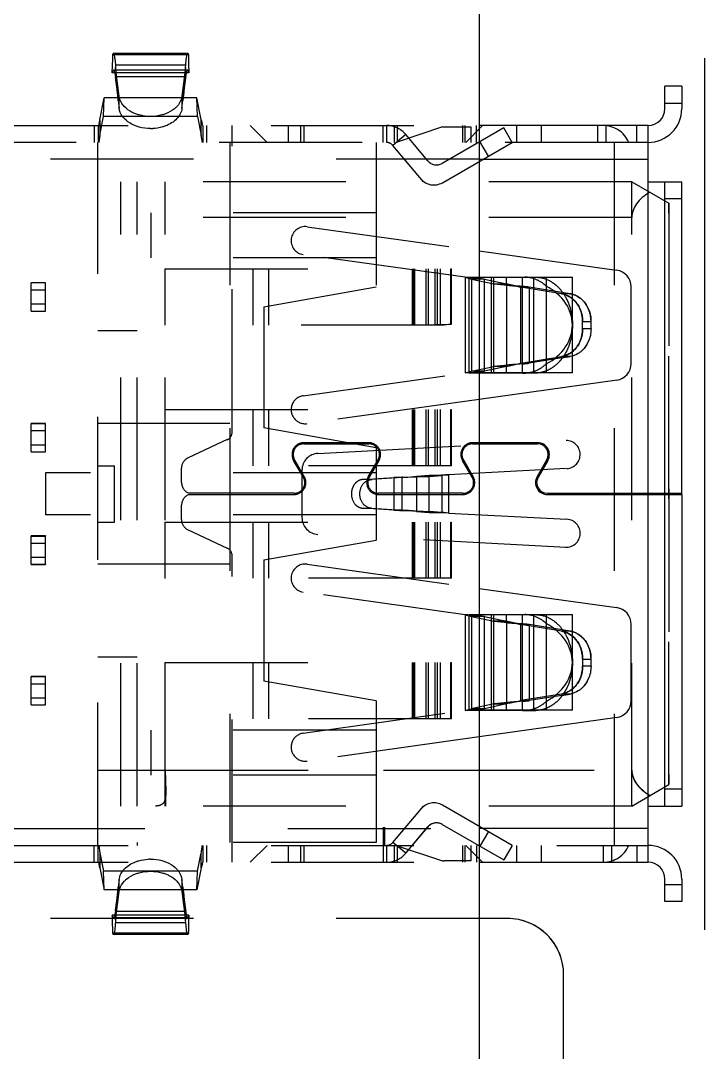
# Model space of a CAD drawing. Header units: inches. Extents: x 0 to 8.3, y 0 to 11.7.
# Drawn here: x 5.806 to 6.284, y 3.322 to 4.044 of the extents above; entities that cross this region are included whole.
import ezdxf

# ---------------------------------------------------------------- set-up
doc = ezdxf.new("R2010")
doc.units = ezdxf.units.IN
doc.header["$LTSCALE"] = 0.762205
doc.header["$MEASUREMENT"] = 0
doc.linetypes.add('HIDDEN', pattern=[0.2, 0.1, -0.1])
doc.layers.get('0').update_dxf_attribs({"linetype": 'CONTINUOUS'})
for name, color, linetype in [('03___PRT_ALL_CURVES', 7, 'CONTINUOUS'), ('03__ASM_ALL_CURVES', 7, 'CONTINUOUS'), ('DEFAULT_2', 8, 'HIDDEN')]:
    doc.layers.add(name, color=color, linetype=linetype)

msp = doc.modelspace()

# ---------------------------------------------------------------- linework, layer by layer
at = {"color": 7, "linetype": 'CONTINUOUS'}
for p, q in [((6.12643, 4.6579), (6.12643, 2.68939)), ((5.87009, 4.02049), (5.87032, 4.02123)), ((5.87032, 4.02123), (5.87055, 4.02148)), ((5.87055, 4.02148), (5.92247, 4.02148)), ((5.87145, 4.01777), (5.8719, 4.01337)), ((5.92202, 4.02054), (5.92217, 4.02105)), ((5.92217, 4.02105), (5.92247, 4.02148)), ((5.86974, 4.00786), (5.86992, 4.01283)), ((5.8719, 4.01337), (5.92112, 4.01337)), ((5.8719, 4.01337), (5.87206, 4.01144)), ((5.87453, 3.99146), (5.87206, 4.01144)), ((5.92096, 4.01144), (5.91849, 3.99146)), ((5.92096, 4.01144), (5.92112, 4.01337)), ((5.8719, 4.00786), (5.86974, 4.00786)), ((5.92328, 4.00786), (5.92112, 4.00786)), ((6.26816, 3.99845), (6.25635, 3.99845)), ((6.25635, 3.9827), (6.25635, 3.99845)), ((6.26816, 3.99845), (6.26816, 3.9827)), ((5.87358, 3.99136), (5.87387, 3.98835)), ((5.87387, 3.98835), (5.87453, 3.98296)), ((5.87453, 3.98296), (5.87453, 3.99146)), ((5.87508, 3.98912), (5.87453, 3.99146)), ((5.91849, 3.99146), (5.91849, 3.98296)), ((5.91849, 3.98296), (5.91915, 3.98835)), ((5.91915, 3.98835), (5.91944, 3.99136)), ((6.25635, 3.98664), (6.26816, 3.98664)), ((6.24454, 3.97089), (6.12643, 3.97089)), ((6.24454, 3.71341), (6.24454, 3.97089)), ((6.12643, 3.94727), (6.24454, 3.94727)), ((6.24454, 3.93152), (6.26816, 3.93152)), ((6.25635, 3.71341), (6.25635, 3.93152)), ((6.26816, 3.71341), (6.26816, 3.93152)), ((6.25635, 3.91971), (6.26816, 3.91971)), ((6.12643, 3.8831), (6.22256, 3.86959)), ((5.82289, 3.86065), (5.81305, 3.86065)), ((5.81305, 3.84097), (5.81305, 3.86065)), ((5.82289, 3.84097), (5.82289, 3.86065)), ((6.13014, 3.86342), (6.12645, 3.86381)), ((6.13014, 3.86342), (6.1456, 3.86005)), ((6.13014, 3.79882), (6.13014, 3.86342)), ((6.1456, 3.86005), (6.1456, 3.8022)), ((6.1456, 3.86005), (6.15163, 3.85862)), ((6.15163, 3.85862), (6.15435, 3.85804)), ((6.18406, 3.85314), (6.15557, 3.85776)), ((6.15557, 3.80449), (6.15557, 3.85776)), ((6.23273, 3.80435), (6.23273, 3.8579)), ((5.82289, 3.85573), (5.81305, 3.85573)), ((6.18996, 3.85314), (6.18421, 3.85407)), ((5.82289, 3.84589), (5.81305, 3.84589)), ((5.81305, 3.84097), (5.82289, 3.84097)), ((6.19873, 3.83365), (6.20464, 3.83365)), ((6.19873, 3.8286), (6.19873, 3.83365)), ((6.20464, 3.8286), (6.19873, 3.8286)), ((6.20464, 3.8286), (6.20464, 3.83365)), ((6.15557, 3.80449), (6.18406, 3.80911)), ((6.18421, 3.80818), (6.18996, 3.80911)), ((6.1456, 3.8022), (6.13014, 3.79882)), ((6.1456, 3.8022), (6.15163, 3.80363)), ((6.15163, 3.80363), (6.15432, 3.8042)), ((6.22295, 3.79271), (6.12643, 3.77915)), ((6.12644, 3.79844), (6.13014, 3.79882)), ((5.81305, 3.76223), (5.82289, 3.76223)), ((5.81305, 3.74254), (5.81305, 3.76223)), ((5.81305, 3.75731), (5.82289, 3.75731)), ((5.82289, 3.74254), (5.82289, 3.76223)), ((6.16725, 3.74884), (6.12643, 3.74884)), ((5.81305, 3.74746), (5.82289, 3.74746)), ((5.81305, 3.74254), (5.82289, 3.74254)), ((6.12643, 3.74805), (6.16725, 3.74805)), ((6.16691, 3.72502), (6.17373, 3.73683)), ((6.17441, 3.73644), (6.16759, 3.72463)), ((6.17407, 3.71341), (6.26816, 3.71341)), ((6.17407, 3.71262), (6.26816, 3.71262)), ((6.24454, 3.45514), (6.24454, 3.71262)), ((6.25635, 3.49451), (6.25635, 3.71262)), ((6.26816, 3.71262), (6.26816, 3.49451)), ((5.81305, 3.68349), (5.82289, 3.68349)), ((5.81305, 3.6638), (5.81305, 3.68349)), ((5.81305, 3.67856), (5.82289, 3.67856)), ((5.82289, 3.6638), (5.82289, 3.68349)), ((5.81305, 3.66872), (5.82289, 3.66872)), ((5.81305, 3.6638), (5.82289, 3.6638)), ((6.12643, 3.64688), (6.22256, 3.63337)), ((6.13014, 3.6272), (6.12645, 3.62759)), ((6.13014, 3.6272), (6.1456, 3.62382)), ((6.13014, 3.5626), (6.13014, 3.6272)), ((6.1456, 3.62382), (6.1456, 3.56598)), ((6.1456, 3.62382), (6.15163, 3.6224)), ((6.15163, 3.6224), (6.15435, 3.62182)), ((6.18406, 3.61692), (6.15557, 3.62154)), ((6.15557, 3.56827), (6.15557, 3.62154)), ((6.23273, 3.56813), (6.23273, 3.62168)), ((6.18996, 3.61692), (6.18421, 3.61785)), ((6.19873, 3.59742), (6.20464, 3.59742)), ((6.19873, 3.59742), (6.19873, 3.59238)), ((6.20464, 3.59238), (6.20464, 3.59742)), ((6.20464, 3.59238), (6.19873, 3.59238)), ((5.81305, 3.58506), (5.82289, 3.58506)), ((5.81305, 3.56538), (5.81305, 3.58506)), ((5.82289, 3.56538), (5.82289, 3.58506)), ((5.81305, 3.58014), (5.82289, 3.58014)), ((5.81305, 3.5703), (5.82289, 3.5703)), ((6.15163, 3.56741), (6.15432, 3.56798)), ((6.18406, 3.57289), (6.15557, 3.56827)), ((6.18421, 3.57195), (6.18996, 3.57289)), ((5.81305, 3.56538), (5.82289, 3.56538)), ((6.12644, 3.56222), (6.13014, 3.5626)), ((6.1456, 3.56598), (6.13014, 3.5626)), ((6.14729, 3.56646), (6.1456, 3.56598)), ((6.15163, 3.56741), (6.14729, 3.56646)), ((6.22295, 3.55649), (6.12643, 3.54293)), ((6.26816, 3.50632), (6.25635, 3.50632)), ((6.24454, 3.49451), (6.26816, 3.49451)), ((6.24454, 3.47876), (6.12643, 3.47876)), ((6.12643, 3.45514), (6.24454, 3.45514)), ((5.87453, 3.44307), (5.87387, 3.43768)), ((5.87453, 3.43457), (5.87453, 3.44307)), ((5.91915, 3.43768), (5.91849, 3.44307)), ((5.91849, 3.44307), (5.91849, 3.43457)), ((6.25635, 3.42758), (6.25635, 3.44333)), ((6.26816, 3.43939), (6.25635, 3.43939)), ((6.26816, 3.44333), (6.26816, 3.42758)), ((5.87206, 3.41458), (5.87453, 3.43457)), ((5.87387, 3.43768), (5.87358, 3.43467)), ((5.91794, 3.43691), (5.91849, 3.43457)), ((5.91849, 3.43457), (5.92096, 3.41458)), ((5.91944, 3.43467), (5.91915, 3.43768)), ((6.26816, 3.42758), (6.25635, 3.42758)), ((5.8719, 3.41817), (5.86974, 3.41817)), ((5.92328, 3.41817), (5.92112, 3.41817)), ((5.92328, 3.41817), (5.9231, 3.4132)), ((5.87206, 3.41458), (5.8719, 3.41266)), ((5.92112, 3.41266), (5.8719, 3.41266)), ((5.92112, 3.41266), (5.92096, 3.41458)), ((5.92157, 3.40826), (5.92112, 3.41266)), ((6.14612, 3.41577), (6.12643, 3.41577)), ((5.87085, 3.40497), (5.87055, 3.40455)), ((5.92247, 3.40455), (5.87055, 3.40455)), ((5.871, 3.40549), (5.87085, 3.40497)), ((5.9227, 3.4048), (5.92247, 3.40455)), ((5.92293, 3.40554), (5.9227, 3.4048)), ((6.18549, 3.28782), (6.18549, 3.3764))]:
    msp.add_line(p, q, dxfattribs=at)
for centre, radius, start, end in [((5.30418, 4.02935), 0.56599, 358.32741, 358.7197), ((5.20629, 4.03118), 0.66389, 358.75067, 359.07723), ((6.53305, 4.03033), 0.6102, 180.924, 181.64321), ((5.77768, 4.01524), 0.14333, 357.84163, 358.48178), ((6.23813, 4.02169), 0.31516, 181.61125, 182.18141), ((6.09363, 4.01629), 0.17055, 182.21479, 182.83193), ((6.24454, 3.9827), 0.02362, 270, 360), ((6.24454, 3.9827), 0.01181, 270, 360), ((5.89651, 3.99893), 0.03024, 270.00599, 272.83116), ((6.22092, 3.8579), 0.01181, 0, 82), ((6.13913, 3.78898), 0.07072, 76.56433, 77.57497), ((6.18091, 3.83668), 0.01681, 50.68613, 60.77746), ((6.18255, 3.83364), 0.02209, 0.00659, 3.14949), ((6.13904, 3.87369), 0.07115, 282.40622, 283.43365), ((6.22092, 3.80435), 0.01181, 278, 360), ((6.16725, 3.74057), 0.00827, 330, 90), ((6.16725, 3.74057), 0.00748, 330, 90), ((6.17407, 3.72089), 0.00827, 150, 270), ((6.17407, 3.72089), 0.00748, 150, 270), ((6.22092, 3.62168), 0.01181, 0, 82), ((6.13913, 3.55276), 0.07072, 76.56433, 77.57497), ((6.18091, 3.60046), 0.01681, 50.68613, 60.77746), ((6.18255, 3.59742), 0.02209, 0.00659, 3.14949), ((6.13904, 3.63747), 0.07115, 282.40622, 283.43365), ((6.22092, 3.56813), 0.01181, 278, 360), ((6.24454, 3.44333), 0.02362, 0, 90), ((5.89651, 3.4271), 0.03024, 90.00599, 92.83123), ((6.24454, 3.44333), 0.01181, 0, 90), ((5.6994, 3.40974), 0.17055, 2.21479, 2.83193), ((5.55489, 3.40434), 0.31516, 1.61125, 2.18141), ((5.25998, 3.3957), 0.6102, 0.924, 1.64321), ((6.01534, 3.41079), 0.14333, 177.84163, 178.48178), ((6.58672, 3.39485), 0.66388, 178.75067, 179.07723), ((6.48884, 3.39668), 0.56598, 178.32741, 178.7197), ((6.14612, 3.3764), 0.03937, 0, 90)]:
    msp.add_arc(centre, radius, start, end, dxfattribs=at)
for points, knots in [([(5.87055, 4.02148), (5.87066, 4.02148), (5.87087, 4.02108), (5.87104, 4.02042), (5.87126, 4.01922), (5.87138, 4.0183), (5.87145, 4.01777)], [0, 0, 0, 0, 0.084314, 0.275769, 0.582032, 1, 1, 1, 1]), ([(5.92112, 4.01337), (5.92119, 4.01417), (5.92143, 4.01656), (5.92165, 4.01897), (5.92202, 4.02054)], [0, 0, 0, 0, 0.331666, 1, 1, 1, 1]), ([(5.92247, 4.02148), (5.92258, 4.02148), (5.92279, 4.02105), (5.92287, 4.02074), (5.92293, 4.02049)], [0, 0, 0, 0, 0.303501, 1, 1, 1, 1]), ([(5.86979, 4.00786), (5.8699, 4.00831), (5.87002, 4.00885), (5.87035, 4.00967), (5.87055, 4.00967)], [0, 0, 0, 0, 0.700165, 1, 1, 1, 1]), ([(5.87055, 4.00967), (5.87071, 4.00967), (5.87105, 4.0091), (5.87117, 4.00866), (5.87127, 4.00831)], [0, 0, 0, 0, 0.313939, 1, 1, 1, 1]), ([(5.92189, 4.00877), (5.92193, 4.0089), (5.92205, 4.00921), (5.92225, 4.00967), (5.92247, 4.00967)], [0, 0, 0, 0, 0.385322, 1, 1, 1, 1]), ([(5.92247, 4.00967), (5.92267, 4.00967), (5.923, 4.00885), (5.92313, 4.00831), (5.92323, 4.00786)], [0, 0, 0, 0, 0.299834, 1, 1, 1, 1]), ([(5.87808, 3.98423), (5.87774, 3.9846), (5.8765, 3.98607), (5.87555, 3.98778), (5.87508, 3.98912)], [0, 0, 0, 0, 0.26099, 1, 1, 1, 1]), ([(5.91849, 3.99146), (5.91841, 3.99082), (5.91784, 3.98815), (5.91634, 3.98574), (5.91494, 3.98423)], [0, 0, 0, 0, 0.238778, 1, 1, 1, 1]), ([(5.87806, 3.97575), (5.87758, 3.97628), (5.87588, 3.97838), (5.87478, 3.98099), (5.87453, 3.98296)], [0, 0, 0, 0, 0.265749, 1, 1, 1, 1]), ([(5.88604, 3.97906), (5.88525, 3.97936), (5.88234, 3.98064), (5.87966, 3.98252), (5.87808, 3.98423)], [0, 0, 0, 0, 0.265428, 1, 1, 1, 1]), ([(5.91849, 3.98296), (5.91816, 3.98029), (5.91516, 3.97475), (5.90992, 3.97168), (5.90696, 3.97055)], [0, 0, 0, 0, 0.458773, 1, 1, 1, 1]), ([(5.91494, 3.98423), (5.91443, 3.98368), (5.91211, 3.98149), (5.90925, 3.97992), (5.90698, 3.97906)], [0, 0, 0, 0, 0.235875, 1, 1, 1, 1]), ([(5.88606, 3.97056), (5.88527, 3.97086), (5.88234, 3.97214), (5.87965, 3.97402), (5.87806, 3.97575)], [0, 0, 0, 0, 0.265489, 1, 1, 1, 1]), ([(5.89651, 3.97719), (5.89382, 3.97719), (5.89024, 3.97766), (5.88685, 3.97875), (5.88604, 3.97906)], [0, 0, 0, 0, 0.755218, 1, 1, 1, 1]), ([(5.90698, 3.97906), (5.90616, 3.97875), (5.90278, 3.97766), (5.8992, 3.97719), (5.89651, 3.97719)], [0, 0, 0, 0, 0.24479, 1, 1, 1, 1]), ([(5.89651, 3.96869), (5.89383, 3.96869), (5.89025, 3.96916), (5.88687, 3.97025), (5.88606, 3.97056)], [0, 0, 0, 0, 0.755189, 1, 1, 1, 1]), ([(5.90696, 3.97055), (5.90626, 3.97029), (5.90336, 3.96933), (5.9003, 3.96884), (5.898, 3.96873)], [0, 0, 0, 0, 0.244719, 1, 1, 1, 1]), ([(6.18996, 3.85314), (6.19267, 3.8527), (6.19806, 3.85015), (6.20153, 3.84538), (6.20272, 3.84271)], [0, 0, 0, 0, 0.483903, 1, 1, 1, 1]), ([(6.19682, 3.84271), (6.19651, 3.84339), (6.19517, 3.846), (6.19325, 3.84831), (6.19156, 3.84969)], [0, 0, 0, 0, 0.256979, 1, 1, 1, 1]), ([(6.18406, 3.80911), (6.18676, 3.80955), (6.19216, 3.8121), (6.19562, 3.81687), (6.19682, 3.81954)], [0, 0, 0, 0, 0.483903, 1, 1, 1, 1]), ([(6.20272, 3.81954), (6.20242, 3.81885), (6.20108, 3.81625), (6.19915, 3.81394), (6.19747, 3.81256)], [0, 0, 0, 0, 0.256979, 1, 1, 1, 1]), ([(6.19747, 3.81256), (6.19692, 3.81211), (6.19467, 3.81049), (6.192, 3.80944), (6.18996, 3.80911)], [0, 0, 0, 0, 0.25688, 1, 1, 1, 1]), ([(6.18996, 3.61692), (6.19267, 3.61648), (6.19806, 3.61393), (6.20153, 3.60916), (6.20272, 3.60649)], [0, 0, 0, 0, 0.483903, 1, 1, 1, 1]), ([(6.19682, 3.60649), (6.19651, 3.60717), (6.19517, 3.60978), (6.19325, 3.61209), (6.19156, 3.61347)], [0, 0, 0, 0, 0.256979, 1, 1, 1, 1]), ([(6.18406, 3.57289), (6.18676, 3.57333), (6.19216, 3.57588), (6.19562, 3.58065), (6.19682, 3.58332)], [0, 0, 0, 0, 0.483903, 1, 1, 1, 1]), ([(6.20272, 3.58332), (6.20242, 3.58263), (6.20108, 3.58003), (6.19915, 3.57772), (6.19747, 3.57634)], [0, 0, 0, 0, 0.256979, 1, 1, 1, 1]), ([(6.19747, 3.57634), (6.19692, 3.57589), (6.19467, 3.57427), (6.192, 3.57322), (6.18996, 3.57289)], [0, 0, 0, 0, 0.25688, 1, 1, 1, 1]), ([(5.87453, 3.44307), (5.87486, 3.44573), (5.87786, 3.45128), (5.8831, 3.45435), (5.88607, 3.45547)], [0, 0, 0, 0, 0.458773, 1, 1, 1, 1]), ([(5.88607, 3.45547), (5.88676, 3.45574), (5.88967, 3.4567), (5.89272, 3.45719), (5.89502, 3.4573)], [0, 0, 0, 0, 0.244719, 1, 1, 1, 1]), ([(5.89651, 3.45734), (5.89919, 3.45734), (5.90277, 3.45687), (5.90615, 3.45578), (5.90696, 3.45547)], [0, 0, 0, 0, 0.755189, 1, 1, 1, 1]), ([(5.90696, 3.45547), (5.90775, 3.45517), (5.91068, 3.45389), (5.91337, 3.452), (5.91496, 3.45028)], [0, 0, 0, 0, 0.265489, 1, 1, 1, 1]), ([(5.87808, 3.4418), (5.87859, 3.44235), (5.88091, 3.44454), (5.88377, 3.44611), (5.88604, 3.44697)], [0, 0, 0, 0, 0.235875, 1, 1, 1, 1]), ([(5.88604, 3.44697), (5.88686, 3.44728), (5.89024, 3.44837), (5.89383, 3.44884), (5.89651, 3.44884)], [0, 0, 0, 0, 0.24479, 1, 1, 1, 1]), ([(5.89651, 3.44884), (5.8992, 3.44884), (5.90278, 3.44837), (5.90617, 3.44728), (5.90698, 3.44697)], [0, 0, 0, 0, 0.755218, 1, 1, 1, 1]), ([(5.90698, 3.44697), (5.90777, 3.44667), (5.91068, 3.44539), (5.91336, 3.44351), (5.91494, 3.4418)], [0, 0, 0, 0, 0.265428, 1, 1, 1, 1]), ([(5.91496, 3.45028), (5.91544, 3.44975), (5.91714, 3.44765), (5.91825, 3.44503), (5.91849, 3.44307)], [0, 0, 0, 0, 0.265749, 1, 1, 1, 1]), ([(5.87453, 3.43457), (5.87461, 3.43521), (5.87519, 3.43787), (5.87668, 3.44029), (5.87808, 3.4418)], [0, 0, 0, 0, 0.238778, 1, 1, 1, 1]), ([(5.91494, 3.4418), (5.91528, 3.44143), (5.91652, 3.43996), (5.91748, 3.43825), (5.91794, 3.43691)], [0, 0, 0, 0, 0.26099, 1, 1, 1, 1]), ([(5.87055, 3.41636), (5.87035, 3.41636), (5.87002, 3.41718), (5.8699, 3.41771), (5.86979, 3.41817)], [0, 0, 0, 0, 0.299834, 1, 1, 1, 1]), ([(5.87117, 3.41739), (5.87109, 3.41712), (5.87098, 3.41676), (5.87068, 3.41636), (5.87055, 3.41636)], [0, 0, 0, 0, 0.674117, 1, 1, 1, 1]), ([(5.92247, 3.41636), (5.92234, 3.41636), (5.92204, 3.41676), (5.92193, 3.41712), (5.92185, 3.41739)], [0, 0, 0, 0, 0.325879, 1, 1, 1, 1]), ([(5.92323, 3.41817), (5.92313, 3.41771), (5.923, 3.41718), (5.92267, 3.41636), (5.92247, 3.41636)], [0, 0, 0, 0, 0.700165, 1, 1, 1, 1]), ([(5.8719, 3.41266), (5.87183, 3.41186), (5.87159, 3.40947), (5.87138, 3.40706), (5.871, 3.40549)], [0, 0, 0, 0, 0.331666, 1, 1, 1, 1]), ([(5.87055, 3.40455), (5.87044, 3.40455), (5.87023, 3.40498), (5.87015, 3.40529), (5.87009, 3.40554)], [0, 0, 0, 0, 0.303501, 1, 1, 1, 1]), ([(5.92247, 3.40455), (5.92236, 3.40455), (5.92215, 3.40495), (5.92198, 3.40561), (5.92176, 3.40681), (5.92164, 3.40773), (5.92157, 3.40826)], [0, 0, 0, 0, 0.084313, 0.275768, 0.582031, 1, 1, 1, 1])]:
    msp.add_open_spline(points, degree=3, knots=knots, dxfattribs=at)
for points in [[(6.18912, 3.85135), (6.18756, 3.85222), (6.18582, 3.85285), (6.18406, 3.85314)], [(6.19873, 3.83365), (6.19873, 3.83673), (6.19808, 3.83989), (6.19682, 3.84271)], [(6.20272, 3.84271), (6.20382, 3.84025), (6.20446, 3.83754), (6.2046, 3.83486)], [(6.19682, 3.81954), (6.19808, 3.82236), (6.19873, 3.82551), (6.19873, 3.8286)], [(6.20464, 3.8286), (6.20464, 3.82551), (6.20398, 3.82236), (6.20272, 3.81954)], [(6.18912, 3.61513), (6.18756, 3.616), (6.18582, 3.61663), (6.18406, 3.61692)], [(6.19873, 3.59742), (6.19873, 3.60051), (6.19808, 3.60367), (6.19682, 3.60649)], [(6.20272, 3.60649), (6.20382, 3.60403), (6.20446, 3.60132), (6.2046, 3.59864)], [(6.19682, 3.58332), (6.19808, 3.58613), (6.19873, 3.58929), (6.19873, 3.59238)], [(6.20464, 3.59238), (6.20464, 3.58929), (6.20398, 3.58614), (6.20272, 3.58332)]]:
    msp.add_open_spline(points, degree=3, dxfattribs=at)
at = {"layer": '03___PRT_ALL_CURVES', "color": 8, "linetype": 'HIDDEN'}
msp.add_line((6.12643, 3.41577), (5.58076, 3.41577), dxfattribs=at)
at = {"layer": '03___PRT_ALL_CURVES', "color": 4, "linetype": 'CONTINUOUS'}
for p, q in [((6.14612, 3.41577), (6.12643, 3.41577)), ((6.18549, 3.28782), (6.18549, 3.3764))]:
    msp.add_line(p, q, dxfattribs=at)
msp.add_open_spline([(6.18549, 3.3764), (6.18542, 3.38152), (6.18347, 3.39188), (6.17467, 3.40495), (6.16159, 3.41375), (6.15124, 3.4157), (6.14612, 3.41577)], degree=3, dxfattribs=at)
at = {"layer": '03__ASM_ALL_CURVES', "color": 8, "linetype": 'HIDDEN'}
msp.add_line((6.12643, 4.6579), (6.12643, 2.68939), dxfattribs=at)
at = {"layer": '03__ASM_ALL_CURVES', "color": 4, "linetype": 'CONTINUOUS'}
msp.add_line((6.28391, 4.01813), (6.28391, 3.4079), dxfattribs=at)
at = {"layer": 'DEFAULT_2', "color": 8, "linetype": 'HIDDEN'}
for p, q in [((5.87009, 4.02049), (5.92293, 4.02049)), ((5.92247, 4.00967), (5.87055, 4.00967)), ((5.87206, 4.01144), (5.87276, 4.00022)), ((5.92112, 4.00503), (5.92189, 4.00877)), ((5.87127, 4.00831), (5.8719, 4.00503)), ((5.92112, 4.00786), (5.8719, 4.00786)), ((5.92112, 4.00503), (5.8719, 4.00503)), ((5.91969, 3.99392), (5.92071, 4.006)), ((5.86107, 3.97479), (5.86416, 3.99028)), ((5.86366, 3.97714), (5.86416, 3.99028)), ((5.92886, 3.99028), (5.86416, 3.99028)), ((5.87387, 3.98835), (5.87333, 3.99392)), ((5.87333, 3.99392), (5.87358, 3.99136)), ((5.91969, 3.99392), (5.91915, 3.98835)), ((5.91944, 3.99136), (5.91969, 3.99392)), ((5.93195, 3.97479), (5.92886, 3.99028)), ((5.92936, 3.97714), (5.92886, 3.99028)), ((5.86076, 3.97349), (5.86107, 3.97479)), ((5.86107, 3.96417), (5.86366, 3.97714)), ((5.86107, 3.97479), (5.86107, 3.96417)), ((5.92936, 3.97714), (5.86366, 3.97714)), ((5.92936, 3.97714), (5.93195, 3.96417)), ((5.93195, 3.96417), (5.93195, 3.97479)), ((5.93195, 3.97479), (5.93256, 3.97219)), ((5.58076, 3.97089), (6.12643, 3.97089)), ((5.85714, 3.97089), (5.85714, 3.95908)), ((5.85983, 3.97089), (5.85983, 3.95908)), ((5.93319, 3.95908), (5.93319, 3.97089)), ((5.93588, 3.95908), (5.93588, 3.97089)), ((5.9536, 3.75632), (5.9536, 3.97089)), ((5.97801, 3.95908), (5.9662, 3.97089)), ((5.99272, 3.97089), (5.99272, 3.95908)), ((6.00136, 3.97089), (6.00136, 3.95908)), ((6.00376, 3.97089), (6.00376, 3.95908)), ((6.05911, 3.95908), (6.05911, 3.97089)), ((6.06145, 3.97089), (6.06145, 3.95908)), ((6.06699, 3.97089), (6.06699, 3.95908)), ((6.10084, 3.9699), (6.06836, 3.95908)), ((6.06895, 3.97089), (6.06895, 3.95908)), ((6.14361, 3.96931), (6.10045, 3.94438)), ((6.10084, 3.9699), (6.12053, 3.9699)), ((6.11462, 3.97089), (6.11462, 3.95908)), ((6.11658, 3.95908), (6.11658, 3.97089)), ((6.12879, 3.97089), (6.11698, 3.95908)), ((6.12053, 3.9699), (6.12053, 3.95908)), ((6.12446, 3.95908), (6.12446, 3.97089)), ((6.14952, 3.95908), (6.14361, 3.96931)), ((6.15245, 3.97089), (6.15245, 3.95908)), ((6.16974, 3.97089), (6.16974, 3.95908)), ((6.20911, 3.97089), (6.20911, 3.95908)), ((6.21501, 3.97089), (6.21501, 3.95908)), ((6.23667, 3.95908), (6.23667, 3.97089)), ((6.24454, 3.95908), (5.58076, 3.95908)), ((5.8595, 3.46695), (5.8595, 3.95908)), ((5.93276, 3.95908), (5.93195, 3.96417)), ((5.95202, 3.95908), (5.95202, 3.46892)), ((6.05438, 3.95908), (6.05438, 3.8579)), ((6.07502, 3.96456), (6.06598, 3.95697)), ((6.09048, 3.94614), (6.07502, 3.96456)), ((6.10063, 3.93085), (6.14952, 3.95908)), ((6.13283, 3.94944), (6.12693, 3.95967)), ((6.22092, 3.95908), (6.22092, 3.46695)), ((6.08733, 3.93152), (6.06598, 3.95697)), ((6.12643, 3.94727), (5.59257, 3.94727)), ((6.2332, 3.93152), (5.8595, 3.93152)), ((5.87567, 3.49451), (5.87567, 3.93152)), ((5.88706, 3.49451), (5.88706, 3.93152)), ((5.90675, 3.49451), (5.90675, 3.93152)), ((6.2332, 3.93152), (6.25918, 3.91652)), ((6.2332, 3.49451), (6.2332, 3.93152)), ((6.25911, 3.91656), (6.25911, 3.50947)), ((6.25918, 3.50951), (6.25918, 3.91652)), ((6.05438, 3.90986), (5.8969, 3.90986)), ((5.8969, 3.87837), (5.8969, 3.90986)), ((6.2332, 3.90652), (5.8595, 3.90652)), ((6.00604, 3.90002), (6.12643, 3.8831)), ((6.11657, 3.86461), (6.0033, 3.88053)), ((6.05438, 3.87837), (5.8969, 3.87837)), ((5.90655, 3.87049), (6.10702, 3.87049)), ((5.90661, 3.83112), (5.90661, 3.87049)), ((5.96836, 3.83112), (5.96836, 3.87049)), ((5.97931, 3.83112), (5.97931, 3.87049)), ((6.07962, 3.87049), (6.07962, 3.83112)), ((6.07996, 3.87049), (6.07996, 3.83112)), ((6.08082, 3.83112), (6.08082, 3.87049)), ((6.08128, 3.83112), (6.08128, 3.87049)), ((6.08901, 3.87049), (6.08901, 3.83112)), ((6.0907, 3.87049), (6.0907, 3.83112)), ((6.09536, 3.87049), (6.09536, 3.83151)), ((6.09541, 3.87049), (6.09541, 3.83138)), ((6.09735, 3.83112), (6.09735, 3.87049)), ((6.09937, 3.83112), (6.09937, 3.87049)), ((6.10653, 3.83191), (6.10653, 3.87049)), ((6.10702, 3.83186), (6.10702, 3.87049)), ((6.11657, 3.86461), (6.11657, 3.79764)), ((6.11657, 3.86461), (6.12109, 3.86342)), ((6.12645, 3.86381), (6.11657, 3.86461)), ((6.11657, 3.86461), (6.11825, 3.86422)), ((6.11825, 3.86422), (6.11983, 3.86382)), ((6.11932, 3.86469), (6.19164, 3.86469)), ((6.11932, 3.79755), (6.11932, 3.86469)), ((6.13474, 3.86469), (6.13474, 3.79755)), ((6.13655, 3.79755), (6.13655, 3.86469)), ((6.1456, 3.86005), (6.1456, 3.86469)), ((6.15669, 3.79755), (6.15669, 3.86469)), ((6.16428, 3.86469), (6.16428, 3.79755)), ((6.17326, 3.86469), (6.17326, 3.79784)), ((6.19164, 3.79784), (6.19164, 3.86469)), ((5.82289, 3.86079), (5.81305, 3.86079)), ((5.81305, 3.86065), (5.81305, 3.86079)), ((5.82289, 3.86079), (5.82289, 3.86065)), ((5.97564, 3.84401), (6.05438, 3.8579)), ((6.11983, 3.86382), (6.12109, 3.86342)), ((6.13014, 3.86342), (6.12109, 3.86342)), ((6.12109, 3.86342), (6.13655, 3.86005)), ((6.12109, 3.86342), (6.12109, 3.79882)), ((6.12631, 3.86382), (6.12645, 3.86381)), ((6.13655, 3.86005), (6.1456, 3.86005)), ((6.13655, 3.86005), (6.15163, 3.85862)), ((6.14081, 3.85957), (6.13655, 3.86005)), ((6.14598, 3.85909), (6.14081, 3.85957)), ((6.14729, 3.85957), (6.1456, 3.86005)), ((6.14938, 3.85909), (6.14729, 3.85957)), ((6.15163, 3.85862), (6.14938, 3.85909)), ((6.15505, 3.85833), (6.15163, 3.85862)), ((6.15509, 3.85833), (6.15163, 3.85862)), ((6.15435, 3.85804), (6.15557, 3.85776)), ((6.15655, 3.85821), (6.15505, 3.85833)), ((6.16147, 3.85776), (6.15509, 3.85833)), ((6.15557, 3.85776), (6.16147, 3.85776)), ((6.18421, 3.85407), (6.16147, 3.85776)), ((6.16147, 3.85776), (6.16147, 3.80449)), ((6.18996, 3.85314), (6.18406, 3.85314)), ((5.97564, 3.84401), (5.97564, 3.75918)), ((5.81305, 3.84083), (5.81305, 3.84097)), ((5.81305, 3.84083), (5.82289, 3.84083)), ((5.82289, 3.84097), (5.82289, 3.84083)), ((6.10196, 3.83112), (5.90655, 3.83112)), ((6.09302, 3.83112), (6.09536, 3.83151)), ((6.09541, 3.83138), (6.09362, 3.83112)), ((6.09536, 3.83151), (6.10653, 3.83191)), ((6.09541, 3.83138), (6.10702, 3.83186)), ((6.10653, 3.83191), (6.10169, 3.83112)), ((6.10702, 3.83186), (6.10196, 3.83112)), ((5.88706, 3.82719), (5.8595, 3.82719)), ((6.18421, 3.80818), (6.16147, 3.80449)), ((6.18996, 3.80911), (6.18406, 3.80911)), ((6.12109, 3.79882), (6.13655, 3.8022)), ((6.15163, 3.80363), (6.13655, 3.8022)), ((6.13655, 3.8022), (6.14081, 3.80268)), ((6.1456, 3.8022), (6.13655, 3.8022)), ((6.14081, 3.80268), (6.14599, 3.80315)), ((6.1456, 3.8022), (6.1473, 3.80268)), ((6.1456, 3.79755), (6.1456, 3.8022)), ((6.1473, 3.80268), (6.14938, 3.80316)), ((6.14938, 3.80316), (6.15163, 3.80363)), ((6.15163, 3.80363), (6.15557, 3.80449)), ((6.15509, 3.80392), (6.15163, 3.80363)), ((6.15505, 3.80392), (6.15163, 3.80363)), ((6.16147, 3.80449), (6.15505, 3.80392)), ((6.15655, 3.80404), (6.15509, 3.80392)), ((6.15557, 3.80449), (6.16147, 3.80449)), ((6.0033, 3.78172), (6.11657, 3.79764)), ((6.11657, 3.79764), (6.12109, 3.79882)), ((6.11657, 3.79764), (6.12644, 3.79844)), ((6.11657, 3.79764), (6.11982, 3.79843)), ((6.11935, 3.79785), (6.11657, 3.79764)), ((6.19164, 3.79784), (6.11932, 3.79784)), ((6.15669, 3.79755), (6.11932, 3.79755)), ((6.11982, 3.79843), (6.12109, 3.79882)), ((6.13014, 3.79882), (6.12109, 3.79882)), ((6.12644, 3.79844), (6.1263, 3.79843)), ((6.15669, 3.79755), (6.15753, 3.7976)), ((6.166, 3.79755), (6.15841, 3.79755)), ((6.12643, 3.77915), (6.00604, 3.76223)), ((5.90655, 3.77207), (6.10702, 3.77207)), ((5.90661, 3.7327), (5.90661, 3.77207)), ((5.96836, 3.7327), (5.96836, 3.77207)), ((5.97931, 3.7327), (5.97931, 3.77207)), ((6.07962, 3.77207), (6.07962, 3.7327)), ((6.07996, 3.77207), (6.07996, 3.7327)), ((6.08082, 3.7327), (6.08082, 3.77207)), ((6.08128, 3.7327), (6.08128, 3.77207)), ((6.08901, 3.77207), (6.08901, 3.7327)), ((6.0907, 3.77207), (6.0907, 3.7327)), ((6.09536, 3.77207), (6.09536, 3.7327)), ((6.09541, 3.77207), (6.09541, 3.7327)), ((6.09735, 3.7327), (6.09735, 3.77207)), ((6.09937, 3.7327), (6.09937, 3.77207)), ((6.10653, 3.7327), (6.10653, 3.77207)), ((6.10702, 3.7327), (6.10702, 3.77207)), ((5.82289, 3.76236), (5.81305, 3.76236)), ((5.81305, 3.76223), (5.81305, 3.76236)), ((5.82289, 3.76236), (5.82289, 3.76223)), ((5.95202, 3.76223), (5.8595, 3.76223)), ((6.05438, 3.7453), (5.97564, 3.75918)), ((5.95019, 3.75097), (5.92271, 3.73816)), ((6.04914, 3.74884), (6.00372, 3.74884)), ((6.01361, 3.74134), (6.18718, 3.75044)), ((6.12643, 3.74884), (6.12183, 3.74884)), ((5.81305, 3.7424), (5.81305, 3.74254)), ((5.81305, 3.7424), (5.82289, 3.7424)), ((5.82289, 3.74254), (5.82289, 3.7424)), ((6.00372, 3.74805), (6.04914, 3.74805)), ((6.05438, 3.7453), (6.05438, 3.68073)), ((6.12183, 3.74805), (6.12643, 3.74805)), ((6.00338, 3.72463), (5.99656, 3.73644)), ((5.99725, 3.73683), (6.00406, 3.72502)), ((6.0488, 3.72502), (6.05562, 3.73683)), ((6.0563, 3.73644), (6.04948, 3.72463)), ((6.12149, 3.72463), (6.11467, 3.73644)), ((6.11536, 3.73683), (6.12217, 3.72502)), ((6.05438, 3.72778), (5.82289, 3.72778)), ((5.82289, 3.72778), (5.82289, 3.69825)), ((5.8595, 3.7327), (5.87131, 3.7327)), ((5.87131, 3.69333), (5.87131, 3.7327)), ((6.10702, 3.7327), (5.90655, 3.7327)), ((5.91816, 3.72089), (5.91816, 3.73102)), ((6.00242, 3.72955), (6.00242, 3.69648)), ((6.18717, 3.73073), (6.10488, 3.72642)), ((6.04514, 3.7231), (6.06659, 3.7244)), ((6.05105, 3.7231), (6.04514, 3.7231)), ((6.0725, 3.7244), (6.05105, 3.7231)), ((6.0725, 3.7244), (6.06659, 3.7244)), ((6.06659, 3.7244), (6.06659, 3.70163)), ((6.0725, 3.7244), (6.07643, 3.72472)), ((6.0725, 3.70163), (6.0725, 3.7244)), ((6.07298, 3.72461), (6.07643, 3.72472)), ((6.07643, 3.72472), (6.08076, 3.72507)), ((6.07643, 3.72472), (6.08725, 3.72507)), ((6.08076, 3.72507), (6.08246, 3.72525)), ((6.09131, 3.72597), (6.08246, 3.72525)), ((6.09151, 3.72525), (6.08246, 3.72525)), ((6.08246, 3.72525), (6.08246, 3.70078)), ((6.08725, 3.72507), (6.09151, 3.72525)), ((6.09131, 3.72597), (6.09981, 3.72627)), ((6.10036, 3.72597), (6.09131, 3.72597)), ((6.09131, 3.70005), (6.09131, 3.72597)), ((6.09151, 3.72525), (6.10036, 3.72597)), ((6.09151, 3.70078), (6.09151, 3.72525)), ((6.09981, 3.72627), (6.10488, 3.72642)), ((6.10164, 3.72612), (6.10036, 3.72597)), ((6.10036, 3.72597), (6.10036, 3.70005)), ((6.10488, 3.72642), (6.10488, 3.69961)), ((5.9969, 3.71341), (5.92358, 3.71341)), ((5.92358, 3.71262), (5.9969, 3.71262)), ((6.11501, 3.71341), (6.05596, 3.71341)), ((6.05596, 3.71262), (6.11501, 3.71262)), ((6.24454, 3.71262), (6.24454, 3.71341)), ((6.25635, 3.71262), (6.25635, 3.71341)), ((6.26816, 3.71262), (6.26816, 3.71341)), ((6.05438, 3.69825), (5.82289, 3.69825)), ((5.91816, 3.69501), (5.91816, 3.70514)), ((6.04514, 3.70292), (6.05105, 3.70292)), ((6.06659, 3.70163), (6.04514, 3.70292)), ((6.05105, 3.70292), (6.0725, 3.70163)), ((6.0725, 3.70163), (6.06659, 3.70163)), ((6.07643, 3.70131), (6.0725, 3.70163)), ((6.07301, 3.70141), (6.07643, 3.70131)), ((6.07643, 3.70131), (6.08725, 3.70095)), ((6.08246, 3.70078), (6.08076, 3.70095)), ((6.08246, 3.70078), (6.09151, 3.70078)), ((6.08246, 3.70078), (6.09131, 3.70005)), ((6.08725, 3.70095), (6.09151, 3.70078)), ((6.09131, 3.70005), (6.10036, 3.70005)), ((6.09514, 3.69991), (6.09131, 3.70005)), ((6.10036, 3.70005), (6.09151, 3.70078)), ((6.10488, 3.69961), (6.09514, 3.69991)), ((6.10162, 3.69991), (6.10036, 3.70005)), ((6.10488, 3.69961), (6.10162, 3.69991)), ((6.10488, 3.69961), (6.18773, 3.69527)), ((5.8595, 3.69333), (5.87131, 3.69333)), ((5.90655, 3.69333), (6.10702, 3.69333)), ((5.90661, 3.65396), (5.90661, 3.69333)), ((5.96836, 3.65396), (5.96836, 3.69333)), ((5.97931, 3.65396), (5.97931, 3.69333)), ((6.07962, 3.69333), (6.07962, 3.65396)), ((6.07996, 3.69333), (6.07996, 3.65396)), ((6.08082, 3.65396), (6.08082, 3.69333)), ((6.08128, 3.65396), (6.08128, 3.69333)), ((6.08901, 3.69333), (6.08901, 3.65396)), ((6.0907, 3.69333), (6.0907, 3.65396)), ((6.09536, 3.69333), (6.09536, 3.65396)), ((6.09541, 3.69333), (6.09541, 3.65396)), ((6.09735, 3.65396), (6.09735, 3.69333)), ((6.09937, 3.65396), (6.09937, 3.69333)), ((6.10653, 3.65396), (6.10653, 3.69333)), ((6.10702, 3.65396), (6.10702, 3.69333)), ((5.82289, 3.68362), (5.81305, 3.68362)), ((5.81305, 3.68349), (5.81305, 3.68362)), ((5.82289, 3.68362), (5.82289, 3.68349)), ((5.92271, 3.68787), (5.95019, 3.67506)), ((6.18719, 3.67559), (6.01361, 3.68468)), ((5.97564, 3.66685), (6.05438, 3.68073)), ((5.9536, 3.45514), (5.9536, 3.66971)), ((5.81305, 3.66366), (5.81305, 3.6638)), ((5.81305, 3.66366), (5.82289, 3.66366)), ((5.82289, 3.6638), (5.82289, 3.66366)), ((5.95202, 3.6638), (5.8595, 3.6638)), ((5.97564, 3.66685), (5.97564, 3.58202)), ((6.00604, 3.6638), (6.12643, 3.64688)), ((6.10702, 3.65396), (5.90655, 3.65396)), ((6.11657, 3.62839), (6.0033, 3.64431)), ((6.11657, 3.62839), (6.11657, 3.56142)), ((6.11657, 3.62839), (6.12109, 3.6272)), ((6.12645, 3.62759), (6.11657, 3.62839)), ((6.11826, 3.62799), (6.11657, 3.62839)), ((6.11982, 3.6276), (6.11826, 3.62799)), ((6.11932, 3.62847), (6.19164, 3.62847)), ((6.11932, 3.56133), (6.11932, 3.62847)), ((6.12109, 3.6272), (6.11982, 3.6276)), ((6.13014, 3.6272), (6.12109, 3.6272)), ((6.12109, 3.6272), (6.13655, 3.62382)), ((6.12109, 3.6272), (6.12109, 3.5626)), ((6.12631, 3.6276), (6.12645, 3.62759)), ((6.13474, 3.62847), (6.13474, 3.56133)), ((6.13655, 3.56133), (6.13655, 3.62847)), ((6.1456, 3.62382), (6.1456, 3.62847)), ((6.15669, 3.56133), (6.15669, 3.62847)), ((6.16428, 3.62847), (6.16428, 3.56133)), ((6.17326, 3.62847), (6.17326, 3.56154)), ((6.19164, 3.56154), (6.19164, 3.62847)), ((6.1456, 3.62382), (6.13655, 3.62382)), ((6.13655, 3.62382), (6.15163, 3.6224)), ((6.14081, 3.62335), (6.13655, 3.62382)), ((6.14598, 3.62287), (6.14081, 3.62335)), ((6.14729, 3.62335), (6.1456, 3.62382)), ((6.14938, 3.62287), (6.14729, 3.62335)), ((6.15163, 3.6224), (6.14938, 3.62287)), ((6.15509, 3.62211), (6.15163, 3.6224)), ((6.15505, 3.62211), (6.15163, 3.6224)), ((6.15435, 3.62182), (6.15557, 3.62154)), ((6.15655, 3.62199), (6.15505, 3.62211)), ((6.16147, 3.62154), (6.15509, 3.62211)), ((6.15557, 3.62154), (6.16147, 3.62154)), ((6.18421, 3.61785), (6.16147, 3.62154)), ((6.16147, 3.62154), (6.16147, 3.56827)), ((6.18996, 3.61692), (6.18406, 3.61692)), ((5.8595, 3.59884), (5.88706, 3.59884)), ((5.90655, 3.5949), (6.10702, 3.5949)), ((5.90661, 3.55553), (5.90661, 3.5949)), ((5.96836, 3.55553), (5.96836, 3.5949)), ((5.97931, 3.55553), (5.97931, 3.5949)), ((6.07962, 3.5949), (6.07962, 3.55553)), ((6.07996, 3.5949), (6.07996, 3.55553)), ((6.08082, 3.55553), (6.08082, 3.5949)), ((6.08128, 3.55553), (6.08128, 3.5949)), ((6.08901, 3.5949), (6.08901, 3.55553)), ((6.0907, 3.5949), (6.0907, 3.55553)), ((6.09536, 3.5949), (6.09536, 3.55553)), ((6.09541, 3.5949), (6.09541, 3.55553)), ((6.09735, 3.55553), (6.09735, 3.5949)), ((6.09937, 3.55553), (6.09937, 3.5949)), ((6.10653, 3.55553), (6.10653, 3.5949)), ((6.10702, 3.55553), (6.10702, 3.5949)), ((5.82289, 3.5852), (5.81305, 3.5852)), ((5.81305, 3.58506), (5.81305, 3.5852)), ((5.82289, 3.5852), (5.82289, 3.58506)), ((6.05438, 3.56813), (5.97564, 3.58202)), ((6.05438, 3.56813), (6.05438, 3.46892)), ((6.15163, 3.56741), (6.15557, 3.56827)), ((6.16147, 3.56827), (6.15505, 3.56769)), ((6.15557, 3.56827), (6.16147, 3.56827)), ((6.18421, 3.57195), (6.16147, 3.56827)), ((6.18996, 3.57289), (6.18406, 3.57289)), ((5.81305, 3.56524), (5.81305, 3.56538)), ((5.81305, 3.56524), (5.82289, 3.56524)), ((5.82289, 3.56538), (5.82289, 3.56524)), ((6.0033, 3.5455), (6.11657, 3.56142)), ((6.11657, 3.56142), (6.12109, 3.5626)), ((6.11657, 3.56142), (6.12644, 3.56222)), ((6.11657, 3.56142), (6.11827, 3.56181)), ((6.11935, 3.56163), (6.11657, 3.56142)), ((6.11827, 3.56181), (6.11982, 3.56221)), ((6.19164, 3.56154), (6.11932, 3.56154)), ((6.15669, 3.56133), (6.11932, 3.56133)), ((6.11982, 3.56221), (6.12109, 3.5626)), ((6.13655, 3.56598), (6.12109, 3.5626)), ((6.13014, 3.5626), (6.12109, 3.5626)), ((6.12644, 3.56222), (6.1263, 3.56221)), ((6.15163, 3.56741), (6.13655, 3.56598)), ((6.13655, 3.56598), (6.14081, 3.56646)), ((6.13655, 3.56598), (6.1456, 3.56598)), ((6.14081, 3.56646), (6.14599, 3.56693)), ((6.1456, 3.56133), (6.1456, 3.56598)), ((6.14729, 3.56646), (6.14938, 3.56694)), ((6.14938, 3.56694), (6.15163, 3.56741)), ((6.15509, 3.5677), (6.15163, 3.56741)), ((6.15505, 3.56769), (6.15163, 3.56741)), ((6.15655, 3.56782), (6.15509, 3.5677)), ((6.15669, 3.56133), (6.15753, 3.56138)), ((6.15841, 3.56133), (6.166, 3.56133)), ((6.10702, 3.55553), (5.90655, 3.55553)), ((6.05438, 3.54766), (5.8969, 3.54766)), ((5.8969, 3.51616), (5.8969, 3.54766)), ((6.12643, 3.54293), (6.00604, 3.52601)), ((5.8595, 3.51951), (6.2332, 3.51951)), ((5.90675, 3.51971), (6.2332, 3.51971)), ((5.90675, 3.51971), (5.90716, 3.50482)), ((6.05438, 3.51616), (5.8969, 3.51616)), ((5.90717, 3.49451), (5.90717, 3.50505)), ((6.2332, 3.49451), (6.25918, 3.50951)), ((6.2332, 3.49451), (5.8595, 3.49451)), ((6.06607, 3.46906), (6.08743, 3.49451)), ((6.14952, 3.46695), (6.1007, 3.49514)), ((6.10045, 3.48164), (6.14361, 3.45672)), ((5.59257, 3.47876), (6.12643, 3.47876)), ((6.05911, 3.47975), (6.05911, 3.45514)), ((6.06021, 3.47975), (6.06021, 3.46695)), ((6.07512, 3.46147), (6.09054, 3.47985)), ((6.08518, 3.47347), (6.0902, 3.47949)), ((6.13283, 3.47659), (6.12693, 3.46636)), ((5.58076, 3.46695), (6.24454, 3.46695)), ((5.85714, 3.45514), (5.85714, 3.46695)), ((5.85983, 3.45514), (5.85983, 3.46695)), ((5.86026, 3.46695), (5.86107, 3.46185)), ((6.05438, 3.46892), (5.88706, 3.46892)), ((5.88706, 3.46892), (5.88706, 3.46695)), ((5.93319, 3.45514), (5.93319, 3.46695)), ((5.93588, 3.45514), (5.93588, 3.46695)), ((5.9662, 3.45514), (5.97801, 3.46695)), ((5.99272, 3.46695), (5.99272, 3.45514)), ((6.00136, 3.46695), (6.00136, 3.45514)), ((6.00376, 3.46695), (6.00376, 3.45514)), ((6.06155, 3.46695), (6.06155, 3.45514)), ((6.07512, 3.46147), (6.06607, 3.46906)), ((6.06699, 3.46695), (6.06699, 3.45514)), ((6.06836, 3.46695), (6.09993, 3.45643)), ((6.06895, 3.46695), (6.06895, 3.45514)), ((6.08016, 3.46747), (6.08518, 3.47347)), ((6.11462, 3.46695), (6.11462, 3.45514)), ((6.11658, 3.45514), (6.11658, 3.46695)), ((6.11698, 3.46695), (6.12879, 3.45514)), ((6.12053, 3.46695), (6.12053, 3.45612)), ((6.12446, 3.46695), (6.12446, 3.45514)), ((6.14952, 3.46695), (6.14361, 3.45672)), ((6.15245, 3.46695), (6.15245, 3.45514)), ((6.16974, 3.46695), (6.16974, 3.45514)), ((6.21305, 3.46695), (6.21305, 3.45514)), ((6.21895, 3.46695), (6.21895, 3.45514)), ((6.23667, 3.46695), (6.23667, 3.45514)), ((5.86107, 3.46185), (5.86366, 3.44888)), ((5.86107, 3.46185), (5.86107, 3.45124)), ((5.92936, 3.44888), (5.93195, 3.46185)), ((5.93195, 3.45124), (5.93195, 3.46185)), ((5.58076, 3.45514), (6.12643, 3.45514)), ((5.86107, 3.45124), (5.86046, 3.45384)), ((5.93226, 3.45254), (5.93195, 3.45124)), ((5.93284, 3.45514), (5.93226, 3.45254)), ((6.12053, 3.45612), (6.1018, 3.45612)), ((5.86107, 3.45124), (5.86416, 3.43574)), ((5.92936, 3.44888), (5.86366, 3.44888)), ((5.86416, 3.43574), (5.86366, 3.44888)), ((5.93195, 3.45124), (5.92886, 3.43574)), ((5.92886, 3.43574), (5.92936, 3.44888)), ((5.92886, 3.43574), (5.86416, 3.43574)), ((5.87333, 3.43211), (5.87231, 3.42003)), ((5.87333, 3.43211), (5.87387, 3.43768)), ((5.87358, 3.43467), (5.87333, 3.43211)), ((5.91915, 3.43768), (5.91969, 3.43211)), ((5.91969, 3.43211), (5.91944, 3.43467)), ((5.92096, 3.41458), (5.92027, 3.42581)), ((5.87055, 3.41636), (5.92247, 3.41636)), ((5.8719, 3.42099), (5.87117, 3.41739)), ((5.8719, 3.42099), (5.92112, 3.42099)), ((5.92112, 3.41817), (5.8719, 3.41817)), ((5.92185, 3.41739), (5.92112, 3.42099)), ((6.12643, 3.41577), (5.58076, 3.41577)), ((5.92293, 3.40554), (5.87009, 3.40554))]:
    msp.add_line(p, q, dxfattribs=at)
for centre, radius, start, end in [((5.76408, 4.01569), 0.15693, 356.45891, 357.86357), ((5.63164, 3.96799), 0.2431, 7.45004, 8.76643), ((6.16138, 3.96799), 0.24309, 171.23356, 172.55), ((5.64494, 3.97023), 0.22962, 5.92038, 7.32364), ((6.82215, 4.08408), 0.95309, 185.04772, 185.42797), ((6.14808, 3.97024), 0.22962, 172.67642, 174.07965), ((5.98812, 3.94344), 0.13086, 166.72367, 167.89012), ((5.82711, 3.94832), 0.10812, 12.04648, 12.75078), ((6.06145, 3.95317), 0.01772, 40, 90), ((6.21305, 3.9512), 0.01969, 23.57818, 90), ((6.09289, 3.92414), 0.23524, 171.04063, 171.4587), ((6.39873, 3.87548), 0.54492, 170.6326, 170.99487), ((6.06145, 3.95317), 0.00591, 40, 90), ((6.09651, 3.9512), 0.00787, 220, 300), ((6.09473, 3.94108), 0.01181, 220, 300), ((6.00467, 3.89027), 0.00984, 82, 262), ((5.9998, 2.3308), 1.53825, 85.45658, 85.64635), ((6.07701, 3.30498), 0.56101, 85.21493, 85.43565), ((6.15839, 3.84483), 0.01987, 78.5104, 89.95201), ((6.15831, 3.84439), 0.02031, 74.74973, 78.5252), ((6.09711, 3.54432), 0.32083, 84.77874, 85.22723), ((6.28063, 5.42208), 1.56877, 265.07598, 265.28305), ((6.09775, 3.17127), 0.68945, 84.95438, 85.10821), ((6.12197, 3.44428), 0.41536, 84.5422, 84.96914), ((6.28084, 2.23771), 1.57124, 94.71701, 94.92344), ((6.09759, 4.49276), 0.69124, 274.89278, 275.04623), ((6.12193, 4.21836), 0.41576, 275.03116, 275.45763), ((6.04171, 4.79887), 1.00403, 274.43541, 274.56693), ((6.07701, 4.35725), 0.561, 274.56433, 274.78507), ((6.0971, 4.11802), 0.32092, 274.77283, 275.22068), ((6.15752, 3.81897), 0.02137, 270.014, 274.57072), ((6.00467, 3.77197), 0.00984, 97.99798, 278), ((5.94769, 3.75632), 0.00591, 295, 360), ((6.00372, 3.74057), 0.00827, 90, 210), ((6.04914, 3.74057), 0.00827, 330, 90), ((6.12183, 3.74057), 0.00827, 90, 210), ((6.18722, 3.74059), 0.00984, 273, 90), ((6.00372, 3.74057), 0.00748, 90, 210), ((6.01423, 3.72955), 0.01181, 93, 180), ((6.04914, 3.74057), 0.00748, 330, 90), ((6.12183, 3.74057), 0.00748, 90, 210), ((5.92604, 3.73102), 0.00787, 115, 180), ((5.92604, 3.72089), 0.00787, 180, 251.80513), ((5.9969, 3.72089), 0.00827, 270, 30), ((5.9969, 3.72089), 0.00748, 270, 30), ((6.05596, 3.72089), 0.00827, 150, 270), ((6.05596, 3.72089), 0.00748, 150, 270), ((6.11441, 2.37735), 1.3479, 91.76098, 92.03296), ((6.11369, 3.60732), 0.11941, 95.04693, 95.79475), ((6.14383, 3.26916), 0.45891, 94.86802, 95.08042), ((6.11501, 3.72089), 0.00827, 270, 30), ((6.11501, 3.72089), 0.00748, 270, 30), ((5.92604, 3.70514), 0.00787, 108.19487, 180), ((6.04798, 3.71331), 0.01093, 154.22154, 161.41601), ((6.11476, 5.05873), 1.35795, 267.967, 268.23825), ((6.02489, 3.03149), 0.6718, 85.4067, 85.59973), ((6.06451, 3.52359), 0.17811, 84.76753, 85.43559), ((5.92604, 3.69501), 0.00787, 180, 245), ((6.01423, 3.69648), 0.01181, 180, 267), ((6.18722, 3.68544), 0.00984, 267, 87), ((5.94769, 3.66971), 0.00591, 0, 65), ((6.00467, 3.65405), 0.00984, 82, 262), ((5.9998, 2.09457), 1.53825, 85.45658, 85.64635), ((6.07701, 3.06876), 0.56101, 85.21493, 85.43565), ((6.09712, 3.30826), 0.32067, 84.77792, 85.2273), ((6.15839, 3.60861), 0.01987, 78.5104, 89.95201), ((6.15831, 3.60817), 0.02031, 74.74973, 78.5252), ((6.28063, 5.18586), 1.56877, 265.07598, 265.28305), ((6.09775, 2.93505), 0.68945, 84.95438, 85.10821), ((6.12197, 3.20806), 0.41536, 84.5422, 84.96914), ((6.09759, 4.25654), 0.69124, 274.89278, 275.04623), ((6.12193, 3.98214), 0.41576, 275.03116, 275.45763), ((6.04161, 4.5639), 1.00528, 274.43513, 274.56672), ((6.07699, 4.12119), 0.56115, 274.56412, 274.78505), ((6.0971, 3.8818), 0.32092, 274.77283, 275.22068), ((6.28084, 2.00149), 1.57124, 94.71701, 94.92344), ((6.15753, 3.58261), 0.02123, 270.00574, 272.99285), ((6.00467, 3.53575), 0.00984, 97.99798, 278), ((6.09479, 3.48491), 0.01181, 60, 140), ((6.09651, 3.47482), 0.00787, 60, 143.53562), ((6.09658, 3.47479), 0.00787, 60, 140), ((5.70121, 3.50174), 0.23415, 351.03666, 351.45667), ((6.06155, 3.47286), 0.00591, 270, 320), ((6.21305, 3.47482), 0.01969, 270, 336.42182), ((5.39111, 3.55106), 0.54815, 350.63395, 350.99408), ((6.06155, 3.47286), 0.01772, 270, 320), ((5.9661, 3.47774), 0.10831, 192.04634, 192.74936), ((6.1018, 3.46203), 0.00591, 251.56505, 270), ((5.64494, 3.45579), 0.22962, 352.67642, 354.07965), ((4.97088, 3.34195), 0.95309, 5.04772, 5.42797), ((6.14808, 3.45579), 0.22962, 185.92038, 187.32364), ((5.63164, 3.45804), 0.24309, 351.23356, 352.55), ((6.16138, 3.45804), 0.2431, 187.45004, 188.76643), ((6.02894, 3.41033), 0.15693, 176.45891, 177.86357)]:
    msp.add_arc(centre, radius, start, end, dxfattribs=at)
for centre, major_axis, ratio, start_param, end_param in [((6.2765, 3.90652), (0.0433, 0), 0.57735, 2.356194, 3.141593), ((6.14795, 3.83123), (0.04368, 0), 0.766044, 5.330358, 7.236013), ((6.14795, 3.59501), (0.04368, 0), 0.766044, 5.330358, 7.236013), ((6.27684, 3.51971), (0.04364, 0), 0.57735, -3.141593, -2.356194), ((6.2765, 3.51951), (0.0433, 0), 0.57735, -3.141593, -2.356194)]:
    msp.add_ellipse(centre, major_axis=major_axis, ratio=ratio, start_param=start_param, end_param=end_param, dxfattribs=at)
for points, knots in [([(6.166, 3.86469), (6.16712, 3.86469), (6.1717, 3.86429), (6.17609, 3.86227), (6.17886, 3.86018)], [0, 0, 0, 0, 0.243124, 1, 1, 1, 1]), ([(6.17326, 3.85851), (6.17256, 3.85916), (6.16971, 3.86154), (6.1663, 3.86327), (6.16365, 3.86399)], [0, 0, 0, 0, 0.260093, 1, 1, 1, 1]), ([(6.17886, 3.86018), (6.17934, 3.85982), (6.18124, 3.85827), (6.18292, 3.85646), (6.18405, 3.855)], [0, 0, 0, 0, 0.244087, 1, 1, 1, 1]), ([(6.18405, 3.855), (6.18528, 3.85341), (6.18976, 3.84627), (6.19164, 3.83763), (6.19164, 3.83123)], [0, 0, 0, 0, 0.238637, 1, 1, 1, 1]), ([(6.18406, 3.85314), (6.18813, 3.85248), (6.19616, 3.84715), (6.19873, 3.83817), (6.19873, 3.83365)], [0, 0, 0, 0, 0.477086, 1, 1, 1, 1]), ([(6.19747, 3.84969), (6.19692, 3.85014), (6.19467, 3.85176), (6.192, 3.85281), (6.18996, 3.85314)], [0, 0, 0, 0, 0.25688, 1, 1, 1, 1]), ([(6.19164, 3.83123), (6.19164, 3.82902), (6.19098, 3.82055), (6.18775, 3.81215), (6.18385, 3.80722)], [0, 0, 0, 0, 0.260464, 1, 1, 1, 1]), ([(6.19873, 3.8286), (6.19873, 3.82408), (6.19616, 3.8151), (6.18813, 3.80977), (6.18406, 3.80911)], [0, 0, 0, 0, 0.522911, 1, 1, 1, 1]), ([(6.18385, 3.80722), (6.18348, 3.80675), (6.18198, 3.80495), (6.18025, 3.80334), (6.17886, 3.80229)], [0, 0, 0, 0, 0.256187, 1, 1, 1, 1]), ([(6.17468, 3.79972), (6.17394, 3.79937), (6.17099, 3.79814), (6.16777, 3.79755), (6.1654, 3.79755)], [0, 0, 0, 0, 0.256438, 1, 1, 1, 1]), ([(6.04514, 3.7231), (6.0437, 3.72302), (6.04073, 3.7219), (6.03881, 3.71945), (6.03814, 3.71806)], [0, 0, 0, 0, 0.48361, 1, 1, 1, 1]), ([(6.04291, 3.71302), (6.04291, 3.71554), (6.04414, 3.71948), (6.04806, 3.72256), (6.05041, 3.72306), (6.05155, 3.72313)], [0, 0, 0, 0, 0.520735, 0.76487, 1, 1, 1, 1]), ([(6.037, 3.71301), (6.037, 3.71048), (6.03823, 3.70655), (6.04216, 3.70346), (6.0445, 3.70296), (6.04564, 3.70289)], [0, 0, 0, 0, 0.520736, 0.76487, 1, 1, 1, 1]), ([(6.05105, 3.70292), (6.04884, 3.70306), (6.04428, 3.70572), (6.04291, 3.71058), (6.04291, 3.71302)], [0, 0, 0, 0, 0.474949, 1, 1, 1, 1]), ([(6.17326, 3.62229), (6.17256, 3.62294), (6.16971, 3.62532), (6.1663, 3.62705), (6.16365, 3.62777)], [0, 0, 0, 0, 0.260093, 1, 1, 1, 1]), ([(6.166, 3.62847), (6.16712, 3.62847), (6.1717, 3.62807), (6.17609, 3.62605), (6.17886, 3.62396)], [0, 0, 0, 0, 0.243124, 1, 1, 1, 1]), ([(6.17886, 3.62396), (6.17934, 3.6236), (6.18124, 3.62205), (6.18292, 3.62024), (6.18405, 3.61878)], [0, 0, 0, 0, 0.244087, 1, 1, 1, 1]), ([(6.18405, 3.61878), (6.18528, 3.61719), (6.18976, 3.61005), (6.19164, 3.60141), (6.19164, 3.59501)], [0, 0, 0, 0, 0.238637, 1, 1, 1, 1]), ([(6.18406, 3.61692), (6.18813, 3.61626), (6.19616, 3.61093), (6.19873, 3.60195), (6.19873, 3.59743)], [0, 0, 0, 0, 0.477086, 1, 1, 1, 1]), ([(6.19747, 3.61347), (6.19692, 3.61392), (6.19467, 3.61554), (6.192, 3.61659), (6.18996, 3.61692)], [0, 0, 0, 0, 0.25688, 1, 1, 1, 1]), ([(6.19164, 3.59501), (6.19164, 3.5928), (6.19098, 3.58433), (6.18775, 3.57593), (6.18385, 3.571)], [0, 0, 0, 0, 0.260464, 1, 1, 1, 1]), ([(6.19873, 3.59238), (6.19873, 3.58786), (6.19616, 3.57888), (6.18813, 3.57355), (6.18406, 3.57289)], [0, 0, 0, 0, 0.522911, 1, 1, 1, 1]), ([(6.18385, 3.571), (6.18348, 3.57053), (6.18198, 3.56873), (6.18025, 3.56712), (6.17886, 3.56606)], [0, 0, 0, 0, 0.256187, 1, 1, 1, 1]), ([(6.17468, 3.5635), (6.17394, 3.56315), (6.17099, 3.56192), (6.16777, 3.56133), (6.1654, 3.56133)], [0, 0, 0, 0, 0.256438, 1, 1, 1, 1]), ([(5.90716, 3.50482), (5.90716, 3.50329), (5.9071, 3.50062), (5.90618, 3.49687), (5.90334, 3.49471), (5.90111, 3.49451), (5.89994, 3.49451)], [0, 0, 0, 0, 0.314298, 0.554091, 0.759151, 1, 1, 1, 1])]:
    msp.add_open_spline(points, degree=3, knots=knots, dxfattribs=at)
for points in [[(6.20046, 3.84656), (6.19959, 3.84771), (6.19859, 3.84877), (6.19747, 3.84969)], [(6.20272, 3.84271), (6.20211, 3.84407), (6.20135, 3.84537), (6.20046, 3.84656)], [(6.20464, 3.83365), (6.20464, 3.83673), (6.20398, 3.83989), (6.20272, 3.84271)], [(6.19747, 3.81256), (6.19858, 3.81347), (6.19959, 3.81454), (6.20046, 3.81569)], [(6.20046, 3.81569), (6.20135, 3.81688), (6.20211, 3.81818), (6.20272, 3.81954)], [(6.20272, 3.81954), (6.20272, 3.81954), (6.20272, 3.81954), (6.20272, 3.81954)], [(6.16365, 3.79847), (6.1654, 3.79897), (6.1671, 3.79967), (6.16868, 3.80057)], [(6.16868, 3.80057), (6.17033, 3.8015), (6.17187, 3.80266), (6.17326, 3.80395)], [(6.17886, 3.80229), (6.17756, 3.8013), (6.17615, 3.80043), (6.17468, 3.79972)], [(6.15923, 3.79767), (6.16072, 3.79779), (6.16221, 3.79806), (6.16365, 3.79847)], [(6.03762, 3.71679), (6.03721, 3.71558), (6.037, 3.71429), (6.037, 3.71301)], [(6.20046, 3.61034), (6.19959, 3.61149), (6.19859, 3.61255), (6.19747, 3.61347)], [(6.20272, 3.60649), (6.20211, 3.60785), (6.20135, 3.60915), (6.20046, 3.61034)], [(6.20464, 3.59742), (6.20464, 3.60051), (6.20398, 3.60367), (6.20272, 3.60649)], [(6.20046, 3.57947), (6.20135, 3.58066), (6.20211, 3.58196), (6.20272, 3.58332)], [(6.20272, 3.58332), (6.20272, 3.58332), (6.20272, 3.58332), (6.20272, 3.58332)], [(6.19747, 3.57634), (6.19858, 3.57725), (6.19959, 3.57832), (6.20046, 3.57947)], [(6.14729, 3.56646), (6.14729, 3.56646), (6.14729, 3.56646), (6.14729, 3.56646)], [(6.15864, 3.56141), (6.16033, 3.5615), (6.16202, 3.56179), (6.16365, 3.56225)], [(6.16365, 3.56225), (6.1654, 3.56275), (6.1671, 3.56345), (6.16868, 3.56435)], [(6.16868, 3.56435), (6.17033, 3.56528), (6.17187, 3.56644), (6.17326, 3.56773)], [(6.17886, 3.56606), (6.17756, 3.56508), (6.17615, 3.56421), (6.17468, 3.5635)]]:
    msp.add_open_spline(points, degree=3, dxfattribs=at)

doc.saveas('drawing.dxf')
